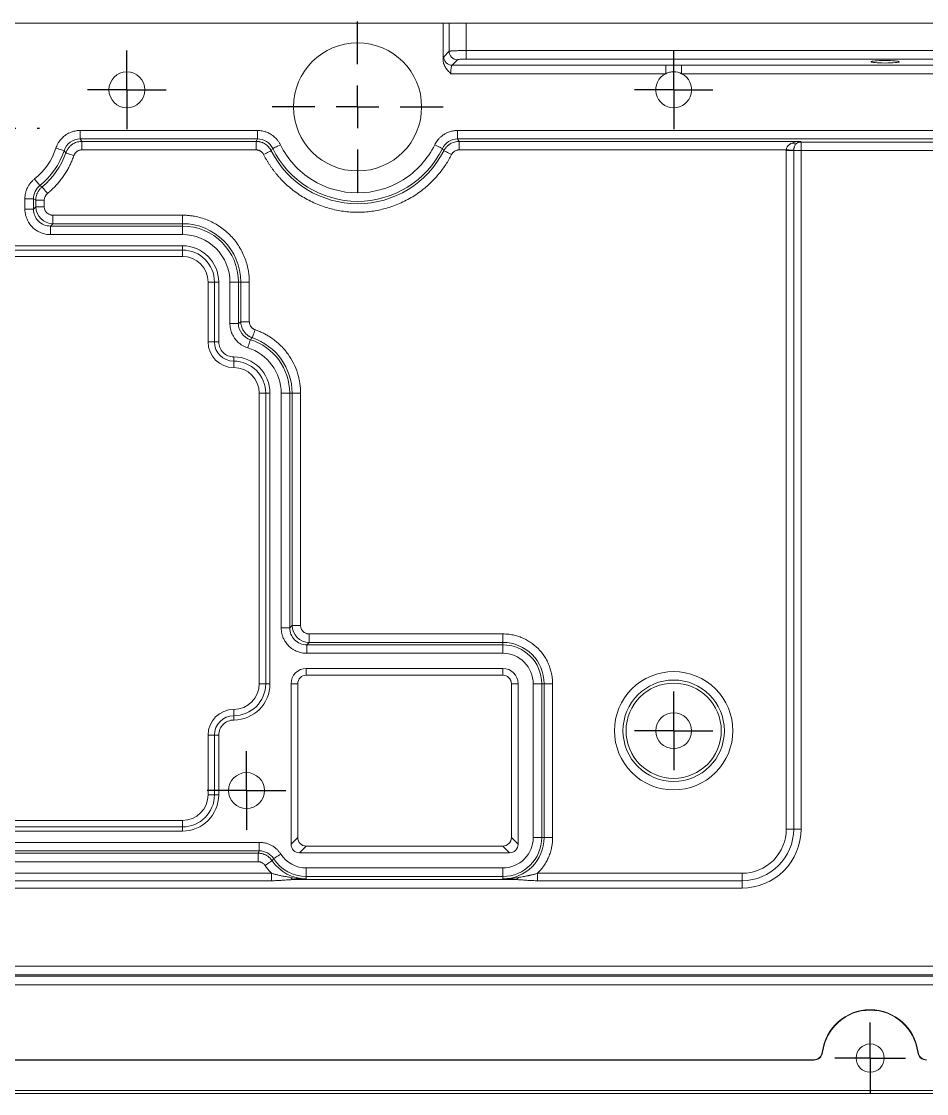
# Model space of a CAD drawing. Header units: millimetres. Extents: x 410 to 793, y 6 to 277.
# Drawn here: x 668 to 683.13, y 153.47 to 171.39 of the extents above; entities that cross this region are included whole.
import ezdxf

# ---------------------------------------------------------------- set-up
doc = ezdxf.new("R2010")
doc.units = ezdxf.units.MM
doc.layers.add('图框', color=7, linetype='Continuous')

# ---------------------------------------------------------------- blocks, each defined once
blk = doc.blocks.new('SW_CENTERMARKSYMBOL_74')
at = {"layer": '图框', "color": 0}
for p, q in [((0, 0.357), (0, 0.593)), ((0, 0), (0, 0.357)), ((-0.357, 0), (-0.593, 0)), ((0, 0), (-0.357, 0)), ((0, 0), (0, -0.357)), ((0, 0), (0.357, 0)), ((0.357, 0), (0.593, 0)), ((0, -0.357), (0, -0.593))]:
    blk.add_line(p, q, dxfattribs=at)
blk = doc.blocks.new('SW_CENTERMARKSYMBOL_76')
at = {"layer": '图框', "color": 0}
for p, q in [((0, 0.357), (0, 0.657)), ((0, 0), (0, 0.357)), ((-0.357, 0), (-0.657, 0)), ((0, 0), (-0.357, 0)), ((0, 0), (0, -0.357)), ((0, 0), (0.357, 0)), ((0.357, 0), (0.657, 0)), ((0, -0.357), (0, -0.657))]:
    blk.add_line(p, q, dxfattribs=at)
blk = doc.blocks.new('SW_CENTERMARKSYMBOL_79')
at = {"layer": '图框', "color": 0}
for p, q in [((0, 0.714), (0, 0.75)), ((0, 0), (0, 0.357)), ((-0.714, 0), (-0.75, 0)), ((0, 0), (-0.357, 0)), ((0, 0), (0, -0.357)), ((0, 0), (0.357, 0)), ((0.714, 0), (0.75, 0)), ((0, -0.714), (0, -0.75))]:
    blk.add_line(p, q, dxfattribs=at)
blk = doc.blocks.new('SW_CENTERMARKSYMBOL_91')
at = {"layer": '图框', "color": 0}
for p, q in [((0, 0.714), (0, 1.429)), ((0, 0), (0, 0.357)), ((-0.714, 0), (-1.429, 0)), ((0, 0), (-0.357, 0)), ((0, 0), (0, -0.357)), ((0, 0), (0.357, 0)), ((0.714, 0), (1.429, 0)), ((0, -0.714), (0, -1.429))]:
    blk.add_line(p, q, dxfattribs=at)
blk = doc.blocks.new('SW_CENTERMARKSYMBOL_98')
at = {"layer": '图框', "color": 0}
for p, q in [((0, 0.357), (0, 0.657)), ((0, 0), (0, 0.357)), ((-0.357, 0), (-0.657, 0)), ((0, 0), (-0.357, 0)), ((0, 0), (0, -0.357)), ((0, 0), (0.357, 0)), ((0.357, 0), (0.657, 0)), ((0, -0.357), (0, -0.657))]:
    blk.add_line(p, q, dxfattribs=at)
blk = doc.blocks.new('SW_CENTERMARKSYMBOL_100')
at = {"layer": '图框', "color": 0}
for p, q in [((0, 0.357), (0, 0.657)), ((0, 0), (0, 0.357)), ((-0.357, 0), (-0.657, 0)), ((0, 0), (-0.357, 0)), ((0, 0), (0, -0.357)), ((0, 0), (0.357, 0)), ((0.357, 0), (0.657, 0)), ((0, -0.357), (0, -0.657))]:
    blk.add_line(p, q, dxfattribs=at)
blk = doc.blocks.new('SW_CENTERMARKSYMBOL_102')
at = {"layer": '图框', "color": 0}
for p, q in [((0, 0.357), (0, 0.657)), ((0, 0), (0, 0.357)), ((-0.357, 0), (-0.657, 0)), ((0, 0), (-0.357, 0)), ((0, 0), (0, -0.357)), ((0, 0), (0.357, 0)), ((0.357, 0), (0.657, 0)), ((0, -0.357), (0, -0.657))]:
    blk.add_line(p, q, dxfattribs=at)

msp = doc.modelspace()

# ---------------------------------------------------------------- linework, layer by layer
at = {"color": 7, "linetype": 'Continuous', "lineweight": 15}
for p, q in [((655.0458, 171.3605), (675.0458, 171.3605)), ((675.0458, 171.3605), (675.0458, 170.7551)), ((675.0458, 171.3605), (675.148, 171.3605)), ((675.148, 171.3605), (675.148, 170.8907)), ((675.148, 171.3605), (675.4326, 171.3605)), ((675.4326, 171.3605), (675.4326, 170.9021)), ((675.4326, 171.3605), (693.077, 171.3605)), ((675.0572, 170.7999), (675.148, 170.8907)), ((675.4326, 170.9021), (693.077, 170.9021)), ((675.4326, 170.9021), (675.4326, 170.7598)), ((675.2903, 170.7484), (675.1995, 170.6576)), ((675.1995, 170.6576), (678.7703, 170.6576)), ((693.077, 170.7598), (675.4326, 170.7598)), ((678.7703, 170.6576), (678.7703, 170.5153)), ((679.0356, 170.6576), (693.2557, 170.6576)), ((679.0356, 170.5153), (679.0356, 170.6576)), ((675.1767, 170.5153), (678.7703, 170.5153)), ((679.0356, 170.5153), (693.2648, 170.5153)), ((671.9439, 169.5664), (668.9794, 169.5664)), ((668.9794, 169.4241), (668.9794, 169.5664)), ((671.9439, 169.4241), (671.9439, 169.5664)), ((684.7507, 169.5664), (675.2906, 169.5664)), ((675.2906, 169.4241), (675.2906, 169.5664)), ((668.9794, 169.4241), (671.9439, 169.4241)), ((669.0079, 169.3844), (668.9794, 169.4241)), ((669.0079, 169.3844), (671.9194, 169.3844)), ((669.0079, 169.2421), (669.0079, 169.3844)), ((671.9194, 169.3844), (671.9439, 169.4241)), ((671.9194, 169.3844), (671.9194, 169.2421)), ((675.2906, 169.4241), (684.7507, 169.4241)), ((675.3151, 169.3844), (675.2906, 169.4241)), ((675.3151, 169.3844), (681.0214, 169.3844)), ((675.3151, 169.2421), (675.3151, 169.3844)), ((681.0214, 169.3844), (681.0339, 169.3719)), ((681.0339, 169.3719), (684.7264, 169.3719)), ((681.0339, 169.2296), (681.0339, 169.3719)), ((668.7388, 169.1925), (668.7086, 169.2271)), ((671.9194, 169.2421), (669.0079, 169.2421)), ((680.7867, 169.2421), (675.3151, 169.2421)), ((680.7867, 169.2421), (680.7864, 169.2296)), ((680.7864, 169.2296), (680.7864, 157.8891)), ((680.9101, 169.2296), (680.7864, 169.2296)), ((680.9101, 157.8891), (680.9101, 169.2296)), ((680.9101, 169.2296), (681.0339, 169.2296)), ((681.0339, 169.2296), (684.7264, 169.2296)), ((681.0339, 157.8891), (681.0339, 169.2296)), ((668.0542, 168.4221), (668.0542, 168.253)), ((668.1965, 168.4221), (668.0542, 168.4221)), ((668.1965, 168.4221), (668.1965, 168.253)), ((668.1965, 168.4221), (668.2362, 168.403)), ((668.1965, 168.253), (668.2362, 168.2927)), ((668.2362, 168.2927), (668.2362, 168.403)), ((668.2362, 168.403), (668.3785, 168.403)), ((668.3785, 168.2927), (668.2362, 168.2927)), ((668.3785, 168.2927), (668.3785, 168.403)), ((668.1965, 168.253), (668.0542, 168.253)), ((668.5208, 168.008), (668.5208, 168.1503)), ((668.5208, 168.1503), (670.6887, 168.1503)), ((670.6887, 168.008), (670.6887, 168.1503)), ((668.5208, 168.008), (668.4811, 167.9684)), ((670.6887, 167.9684), (668.4811, 167.9684)), ((668.4811, 167.9684), (668.4811, 167.826)), ((670.6887, 168.008), (668.5208, 168.008)), ((670.6887, 168.008), (670.6887, 167.9684)), ((670.6887, 167.9684), (670.6887, 167.826)), ((668.4811, 167.826), (670.6887, 167.826)), ((670.6887, 167.6384), (659.4029, 167.6384)), ((670.6887, 167.5673), (670.6887, 167.6384)), ((659.4029, 167.5673), (670.6887, 167.5673)), ((670.6887, 167.4605), (659.4029, 167.4605)), ((670.6887, 167.4605), (670.6887, 167.5673)), ((671.224, 167.0319), (671.1172, 167.0319)), ((671.1172, 166.0319), (671.1172, 167.0319)), ((671.224, 167.0319), (671.224, 166.0319)), ((671.224, 167.0319), (671.2952, 167.0319)), ((671.2952, 166.0319), (671.2952, 167.0319)), ((671.4828, 167.0319), (671.4828, 166.3404)), ((671.6251, 167.0319), (671.4828, 167.0319)), ((671.6251, 166.3404), (671.6251, 167.0319)), ((671.6648, 167.0319), (671.6251, 167.0319)), ((671.6648, 166.3692), (671.6648, 167.0319)), ((671.6648, 167.0319), (671.8071, 167.0319)), ((671.8071, 167.0319), (671.8071, 166.3692)), ((671.6251, 166.3404), (671.4828, 166.3404)), ((671.6648, 166.3692), (671.6251, 166.3404)), ((671.8071, 166.3692), (671.6648, 166.3692)), ((671.1172, 166.0319), (671.224, 166.0319)), ((671.224, 166.0319), (671.2952, 166.0319)), ((671.5458, 165.7101), (671.5458, 165.7813)), ((671.5458, 165.6034), (671.5458, 165.7101)), ((672.0812, 165.1748), (671.9744, 165.1748)), ((671.9744, 160.3176), (671.9744, 165.1748)), ((672.0812, 165.1748), (672.0812, 160.3176)), ((672.0812, 165.1748), (672.1523, 165.1748)), ((672.1523, 160.3176), (672.1523, 165.1748)), ((672.3399, 165.1748), (672.3399, 161.253)), ((672.4822, 165.1748), (672.3399, 165.1748)), ((672.4822, 161.253), (672.4822, 165.1748)), ((672.5219, 165.1748), (672.4822, 165.1748)), ((672.5219, 161.2927), (672.5219, 165.1748)), ((672.5219, 165.1748), (672.6642, 165.1748)), ((672.6642, 165.1748), (672.6642, 161.2927)), ((672.4822, 161.253), (672.3399, 161.253)), ((672.4822, 161.253), (672.5219, 161.2927)), ((672.6642, 161.2927), (672.5219, 161.2927)), ((672.8065, 161.008), (672.8065, 161.1503)), ((672.8065, 161.1503), (676.0458, 161.1503)), ((676.0458, 161.008), (676.0458, 161.1503)), ((672.8065, 161.008), (672.7669, 160.9684)), ((672.7669, 160.9684), (672.7669, 160.826)), ((676.0458, 160.9684), (672.7669, 160.9684)), ((676.0458, 161.008), (672.8065, 161.008)), ((676.0458, 161.008), (676.0458, 160.9684)), ((676.0458, 160.9684), (676.0458, 160.826)), ((672.7669, 160.826), (676.0458, 160.826)), ((676.0458, 160.573), (672.7601, 160.573)), ((672.7601, 160.573), (672.7601, 160.4605)), ((676.0458, 160.4605), (672.7601, 160.4605)), ((676.0458, 160.4605), (676.0458, 160.573)), ((671.9744, 160.3176), (672.0812, 160.3176)), ((672.1523, 160.3176), (672.0812, 160.3176)), ((672.5047, 160.3176), (672.5047, 157.6332)), ((672.6172, 160.3176), (672.5047, 160.3176)), ((672.6172, 160.3176), (672.6172, 157.7457)), ((676.3011, 160.3176), (676.1887, 160.3176)), ((676.1887, 157.7457), (676.1887, 160.3176)), ((676.3011, 157.6332), (676.3011, 160.3176)), ((676.5542, 160.3176), (676.5542, 157.7462)), ((676.6965, 160.3176), (676.5542, 160.3176)), ((676.6965, 157.7462), (676.6965, 160.3176)), ((676.7362, 160.3176), (676.6965, 160.3176)), ((676.7362, 157.7462), (676.7362, 160.3176)), ((676.7362, 160.3176), (676.8785, 160.3176)), ((676.8785, 160.3176), (676.8785, 157.7462)), ((671.5458, 159.7823), (671.5458, 159.8891)), ((671.5458, 159.7823), (671.5458, 159.7111)), ((671.1172, 158.4605), (671.1172, 159.4605)), ((671.1172, 159.4605), (671.224, 159.4605)), ((671.224, 159.4605), (671.224, 158.4605)), ((671.224, 159.4605), (671.2952, 159.4605)), ((671.2952, 158.4605), (671.2952, 159.4605)), ((671.1172, 158.4605), (671.224, 158.4605)), ((671.224, 158.4605), (671.2952, 158.4605)), ((659.4029, 158.0319), (670.6887, 158.0319)), ((670.6887, 157.9252), (659.4029, 157.9252)), ((670.6887, 157.9252), (670.6887, 158.0319)), ((670.6887, 157.9252), (670.6887, 157.854)), ((659.4029, 157.854), (670.6887, 157.854)), ((672.5047, 157.6332), (672.6172, 157.7457)), ((676.1887, 157.7457), (676.3011, 157.6332)), ((676.6965, 157.7462), (676.5542, 157.7462)), ((676.7362, 157.7462), (676.6965, 157.7462)), ((676.7362, 157.7462), (676.8785, 157.7462)), ((680.7864, 157.8891), (680.9101, 157.8891)), ((681.0339, 157.8891), (680.9101, 157.8891)), ((671.9739, 157.6664), (659.4029, 157.6664)), ((671.9739, 157.5241), (671.9739, 157.6664)), ((672.7595, 157.6034), (672.6471, 157.4909)), ((676.0463, 157.6034), (672.7595, 157.6034)), ((676.1588, 157.4909), (676.0463, 157.6034)), ((659.4029, 157.5241), (671.9739, 157.5241)), ((659.4029, 157.4844), (671.9526, 157.4844)), ((671.9526, 157.4844), (671.9739, 157.5241)), ((671.9526, 157.4844), (671.9526, 157.3421)), ((672.6471, 157.4909), (676.1588, 157.4909)), ((671.9526, 157.3421), (659.4029, 157.3421)), ((676.0458, 157.2378), (672.7601, 157.2378)), ((672.7601, 157.0955), (672.7601, 157.2378)), ((676.0458, 157.0955), (676.0458, 157.2378)), ((672.1804, 157.1485), (650.0458, 157.1485)), ((650.0458, 157.0247), (672.1804, 157.0247)), ((672.1804, 157.1485), (672.1804, 157.0247)), ((672.5422, 157.0433), (676.2637, 157.0433)), ((672.7601, 157.0955), (676.0458, 157.0955)), ((672.7601, 157.0558), (672.7601, 157.0955)), ((676.0458, 157.0558), (676.0458, 157.0955)), ((676.6255, 157.1485), (676.6255, 157.0247)), ((680.0458, 157.1485), (676.6255, 157.1485)), ((676.6255, 157.0247), (680.0458, 157.0247)), ((680.0458, 157.1485), (680.0458, 157.0247)), ((680.0458, 156.901), (680.0458, 157.0247)), ((650.0458, 156.901), (680.0458, 156.901)), ((687.5395, 155.5961), (642.5521, 155.5961)), ((687.5395, 155.4534), (642.5521, 155.4534)), ((642.5521, 155.4264), (687.5395, 155.4264)), ((642.5521, 155.2838), (687.5395, 155.2838)), ((681.3874, 154.1576), (681.3936, 154.1569)), ((682.9837, 154.1569), (682.9899, 154.1576)), ((681.2456, 154.0319), (665.9889, 154.0319)), ((665.9889, 154.0257), (681.2456, 154.0257)), ((681.2456, 154.0257), (681.2456, 154.0319)), ((687.1172, 153.5167), (642.9744, 153.5167)), ((642.9744, 153.4667), (687.1172, 153.4667))]:
    msp.add_line(p, q, dxfattribs=at)
at = {"color": 7, "linetype": 'Continuous', "lineweight": 15, "flags": 128}
for points in [[(668.7086, 169.2271), (668.7041, 169.2286), (668.6951, 169.2315), (668.6819, 169.2357), (668.665, 169.2412), (668.6449, 169.2477), (668.6224, 169.255), (668.5982, 169.2628), (668.5732, 169.2709)], [(668.7388, 169.1925), (668.7433, 169.1909), (668.7523, 169.1879), (668.7653, 169.1833), (668.7821, 169.1776), (668.8021, 169.1707), (668.8244, 169.163), (668.8485, 169.1547), (668.8734, 169.1461)], [(672.0463, 169.1641), (672.0698, 169.176), (672.0925, 169.1875), (672.1136, 169.1982), (672.1324, 169.2078), (672.1482, 169.2158), (672.1606, 169.2221), (672.169, 169.2263), (672.1732, 169.2285)], [(672.1994, 169.2648), (672.2037, 169.2669), (672.2122, 169.2711), (672.2246, 169.2772), (672.2406, 169.285), (672.2595, 169.2943), (672.2807, 169.3047), (672.3035, 169.3159), (672.3272, 169.3275)], [(675.035, 169.2648), (675.0308, 169.2669), (675.0223, 169.2711), (675.0099, 169.2772), (674.9939, 169.285), (674.975, 169.2943), (674.9538, 169.3047), (674.9309, 169.3159), (674.9073, 169.3275)], [(675.0612, 169.2285), (675.0655, 169.2263), (675.0739, 169.2221), (675.0862, 169.2158), (675.1021, 169.2078), (675.1209, 169.1982), (675.142, 169.1875), (675.1647, 169.176), (675.1882, 169.1641)], [(680.7867, 169.2421), (680.8054, 169.2412), (680.8237, 169.2402), (680.8413, 169.2393), (680.8581, 169.2385), (680.8736, 169.2377), (680.8876, 169.237), (680.8999, 169.2364), (680.9103, 169.2359)], [(668.3045, 168.6452), (668.3015, 168.6489), (668.2956, 168.6563), (668.287, 168.6672), (668.276, 168.6811), (668.2629, 168.6976), (668.2483, 168.7162), (668.2325, 168.7361), (668.2161, 168.7568)], [(668.4311, 168.5135), (668.4145, 168.5339), (668.3984, 168.5537), (668.3835, 168.572), (668.3702, 168.5884), (668.359, 168.6022), (668.3503, 168.6129), (668.3443, 168.6203), (668.3414, 168.6239)], [(671.8583, 166.0995), (671.8598, 166.104), (671.8628, 166.113), (671.8672, 166.1261), (671.8729, 166.1429), (671.8797, 166.1629), (671.8872, 166.1853), (671.8954, 166.2094), (671.9038, 166.2343)], [(671.8249, 166.0687), (671.8235, 166.0641), (671.8207, 166.0551), (671.8165, 166.0419), (671.8112, 166.0249), (671.805, 166.0048), (671.7979, 165.9822), (671.7903, 165.958), (671.7825, 165.9328)], [(672.0705, 157.2795), (672.0923, 157.2943), (672.1133, 157.3086), (672.1329, 157.3218), (672.1504, 157.3336), (672.1651, 157.3436), (672.1766, 157.3514), (672.1844, 157.3566), (672.1883, 157.3593)], [(672.2132, 157.3937), (672.2171, 157.3962), (672.2251, 157.4014), (672.2367, 157.4089), (672.2517, 157.4185), (672.2694, 157.4299), (672.2893, 157.4427), (672.3106, 157.4565), (672.3328, 157.4708)]]:
    msp.add_lwpolyline(points, dxfattribs=at)
at = {"color": 7, "linetype": 'Continuous', "lineweight": 15}
for centre, radius in [((673.6172, 169.9605), 1.0714), ((669.7601, 170.2462), 0.3), ((678.9029, 159.5319), 0.8475), ((678.9029, 159.5319), 0.7964), ((678.9029, 159.5319), 0.3), ((671.7601, 158.5319), 0.3), ((682.1887, 154.0605), 0.2357)]:
    msp.add_circle(centre, radius, dxfattribs=at)
for centre, radius, start, end in [((675.2916, 170.892), 0.1436, 180.50842, 269.49115), ((675.2008, 170.8012), 0.1436, 180.50842, 269.49115), ((678.9029, 170.2462), 0.3, 116.23543, 63.76457), ((681.035, 169.2287), 0.1432, 90.46931, 123.6693), ((667.5458, 169.6034), 1.2221, 308.37142, 342.06842), ((667.5458, 169.6034), 1.2618, 309.08601, 340.9958), ((673.6172, 169.9605), 1.6189, 206.8823, 333.1177), ((673.6172, 169.9605), 1.5793, 206.13567, 333.86433), ((680.9233, 169.4354), 0.0933, 240.57016, 290.2965), ((681.0339, 169.2296), 0.1237, 177.10467, 180), ((670.6887, 167.0319), 0.9761, 0, 90), ((670.6887, 167.0319), 0.9364, 0, 90), ((670.6887, 167.0319), 0.5354, 0, 90), ((670.6887, 167.0319), 0.4286, 0, 90), ((671.5458, 166.0319), 0.4286, 180, 270), ((671.5458, 166.0319), 0.3218, 180, 270), ((671.5458, 165.1748), 0.9364, 0, 72.66094), ((671.5458, 165.1748), 0.9761, 360, 71.33005), ((671.5458, 165.1748), 0.5354, 0, 90), ((671.5458, 165.1748), 0.4286, 0, 90), ((676.0458, 160.3176), 0.6904, 0, 90), ((676.0458, 160.3176), 0.6507, 0, 90), ((672.7601, 160.3176), 0.2553, 90, 180), ((672.7601, 160.3176), 0.1429, 90, 180), ((676.0458, 160.3176), 0.2553, 0, 90), ((676.0458, 160.3176), 0.1429, 0, 90), ((671.5458, 160.3176), 0.5354, 270, 0), ((671.5458, 160.3176), 0.4286, 270, 0), ((671.5458, 159.4605), 0.4286, 90, 180), ((671.5458, 159.4605), 0.3218, 90, 180), ((670.6887, 158.4605), 0.5354, 270, 0), ((670.6887, 158.4605), 0.4286, 270, 0), ((676.0458, 157.7462), 0.6507, 270, 0), ((676.0458, 157.7462), 0.6904, 270, 0), ((680.0458, 157.8891), 0.8643, 270, 0), ((672.7601, 157.7462), 0.6904, 214.08637, 270), ((672.7601, 157.7462), 0.6507, 212.80607, 270), ((672.5591, 157.1065), 0.0654, 205.96161, 255.04471), ((676.2468, 157.1065), 0.0654, 284.95541, 334.03899), ((682.1887, 154.0605), 0.8071, 6.90946, 173.09054), ((682.1887, 154.0605), 0.8009, 6.90946, 173.09054), ((681.2456, 154.1748), 0.1429, 270, 353.09054), ((681.2456, 154.1748), 0.1491, 270, 353.09054), ((683.1318, 154.1748), 0.1491, 186.90946, 270), ((683.1318, 154.1748), 0.1429, 186.90946, 270)]:
    msp.add_arc(centre, radius, start, end, dxfattribs=at)
msp.add_ellipse((682.4384, 170.7149), major_axis=(0.2357, 0), ratio=0.0874887, dxfattribs=at)
for centre, major_axis in [((672.7606, 157.7468), (0.1018, 0.1018)), ((676.0453, 157.7468), (-0.1018, 0.1018)), ((672.6482, 157.6343), (0.1018, 0.1018)), ((676.1577, 157.6343), (-0.1018, 0.1018))]:
    msp.add_ellipse(centre, major_axis=major_axis, ratio=0.9924325, start_param=2.3599926, end_param=3.9231927, dxfattribs=at)
for points, knots in [([(675.148, 170.8907), (675.1487, 170.891), (675.1501, 170.8916), (675.1539, 170.8924), (675.1587, 170.8932), (675.1645, 170.8939), (675.1711, 170.8946), (675.1784, 170.8953), (675.1863, 170.8959), (675.1947, 170.8965), (675.2033, 170.8971), (675.2122, 170.8976), (675.2213, 170.898), (675.2303, 170.8984), (675.2453, 170.8991), (675.2676, 170.8999), (675.2985, 170.9007), (675.331, 170.9013), (675.3645, 170.9018), (675.3985, 170.9021), (675.4213, 170.9021), (675.4326, 170.9021)], [0, 0, 0, 0, 0.0474751, 0.0934515, 0.1379291, 0.1809079, 0.2223879, 0.2623691, 0.3008515, 0.337835, 0.3733197, 0.4073055, 0.4397925, 0.4707807, 0.5002702, 0.586939, 0.6722532, 0.7562145, 0.8388247, 0.9200858, 1, 1, 1, 1]), ([(675.0458, 170.7551), (675.0462, 170.7582), (675.0471, 170.7643), (675.0484, 170.7723), (675.0498, 170.7795), (675.0517, 170.7877), (675.0542, 170.7957), (675.0562, 170.7985), (675.0572, 170.7999)], [0, 0, 0, 0, 0.1246445, 0.2492133, 0.3741675, 0.4999637, 0.7492417, 1, 1, 1, 1]), ([(675.0458, 170.7551), (675.0459, 170.7494), (675.0462, 170.7377), (675.0483, 170.7203), (675.0518, 170.703), (675.0581, 170.6805), (675.069, 170.6532), (675.0856, 170.6229), (675.1055, 170.5939), (675.1278, 170.5667), (675.152, 170.5403), (675.1685, 170.5236), (675.1767, 170.5153)], [0, 0, 0, 0, 0.0616173, 0.1241894, 0.1872303, 0.2502853, 0.3738013, 0.4998937, 0.6179462, 0.7497193, 0.8748803, 1, 1, 1, 1]), ([(675.4326, 170.7598), (675.4283, 170.7598), (675.4198, 170.7598), (675.4072, 170.7596), (675.3947, 170.7594), (675.3779, 170.7589), (675.3575, 170.758), (675.3355, 170.7566), (675.317, 170.7548), (675.3033, 170.7528), (675.2938, 170.7506), (675.2915, 170.7491), (675.2903, 170.7484)], [0, 0, 0, 0, 0.0603931, 0.120349, 0.1803576, 0.2409071, 0.3699995, 0.4995312, 0.6288009, 0.7585165, 0.8791469, 1, 1, 1, 1]), ([(678.7703, 170.6576), (678.7795, 170.6576), (678.8017, 170.6576), (678.8458, 170.6574), (678.9029, 170.6573), (678.9601, 170.6574), (679.0042, 170.6576), (679.0264, 170.6576), (679.0356, 170.6576)], [0, 0, 0, 0, 0.104156, 0.2500049, 0.5, 0.7499951, 0.895844, 1, 1, 1, 1]), ([(678.7703, 170.5153), (678.791, 170.5255), (678.8125, 170.5332), (678.8569, 170.5435), (678.8801, 170.5462), (678.9484, 170.5462), (678.9942, 170.5357), (679.0356, 170.5153)], [0, 0, 0, 0, 0.25, 0.25, 0.5, 0.5, 1, 1, 1, 1]), ([(668.9794, 169.5664), (668.9727, 169.5663), (668.9562, 169.5661), (668.9272, 169.5637), (668.8894, 169.5576), (668.8334, 169.5427), (668.7779, 169.5179), (668.721, 169.4811), (668.6754, 169.4418), (668.6353, 169.3946), (668.6066, 169.3493), (668.5867, 169.3091), (668.5774, 169.283), (668.5732, 169.2709)], [0, 0, 0, 0, 0.0374208, 0.0918616, 0.1630166, 0.2506668, 0.4153684, 0.5003104, 0.6288498, 0.7500635, 0.8451246, 0.9284447, 1, 1, 1, 1]), ([(672.3272, 169.3275), (672.324, 169.3339), (672.3173, 169.3469), (672.3058, 169.3663), (672.2926, 169.3862), (672.2775, 169.4063), (672.2514, 169.437), (672.216, 169.4703), (672.1653, 169.5061), (672.1153, 169.532), (672.0648, 169.5499), (672.0216, 169.5599), (671.9822, 169.5654), (671.9565, 169.5661), (671.9439, 169.5664)], [0, 0, 0, 0, 0.0447517, 0.0921938, 0.1423288, 0.195167, 0.250726, 0.3964344, 0.5003201, 0.6414506, 0.7500069, 0.8375155, 0.9208051, 1, 1, 1, 1]), ([(675.2906, 169.5664), (675.2835, 169.5663), (675.2688, 169.5661), (675.2463, 169.5643), (675.2227, 169.5612), (675.198, 169.5565), (675.1589, 169.5466), (675.1134, 169.5294), (675.0589, 169.4997), (675.0136, 169.4662), (674.9754, 169.4287), (674.9473, 169.3944), (674.925, 169.3615), (674.9131, 169.3387), (674.9073, 169.3275)], [0, 0, 0, 0, 0.0447528, 0.0921955, 0.1423305, 0.1951681, 0.250726, 0.3964361, 0.5003201, 0.6414508, 0.7500069, 0.8375168, 0.9208064, 1, 1, 1, 1]), ([(668.7388, 169.1925), (668.7412, 169.1988), (668.7459, 169.2114), (668.7545, 169.2296), (668.7643, 169.2472), (668.7753, 169.2638), (668.7872, 169.2796), (668.8001, 169.2942), (668.8137, 169.3078), (668.8279, 169.3201), (668.8466, 169.3344), (668.871, 169.3498), (668.9023, 169.3646), (668.9361, 169.3757), (668.9716, 169.383), (668.9958, 169.3839), (669.0079, 169.3844)], [0, 0, 0, 0, 0.0573197, 0.11459117, 0.17163554, 0.2282762, 0.28434177, 0.33966879, 0.39410414, 0.44750704, 0.49975056, 0.59445943, 0.69273183, 0.79373116, 0.89649903, 1, 1, 1, 1]), ([(671.9194, 169.3844), (671.926, 169.3843), (671.9394, 169.384), (671.9593, 169.3817), (671.979, 169.3782), (671.9982, 169.3734), (672.0168, 169.3673), (672.0347, 169.36), (672.0519, 169.3517), (672.0738, 169.3392), (672.0998, 169.3208), (672.1282, 169.2942), (672.1536, 169.2634), (672.1667, 169.2402), (672.1732, 169.2285)], [0, 0, 0, 0, 0.0640362, 0.1279924, 0.1916802, 0.2549144, 0.3175158, 0.3793139, 0.4401495, 0.4998765, 0.6202919, 0.7446889, 0.8717472, 1, 1, 1, 1]), ([(675.0612, 169.2285), (675.0644, 169.2344), (675.0707, 169.2462), (675.0817, 169.2629), (675.0937, 169.2788), (675.1067, 169.2938), (675.1206, 169.3076), (675.1352, 169.3204), (675.1503, 169.3319), (675.1713, 169.3458), (675.1996, 169.3607), (675.2361, 169.374), (675.275, 169.3827), (675.3017, 169.3838), (675.3151, 169.3844)], [0, 0, 0, 0, 0.0640302, 0.1279823, 0.1916678, 0.2549013, 0.3175036, 0.3793043, 0.440144, 0.4998765, 0.6202822, 0.7446757, 0.8717371, 1, 1, 1, 1]), ([(668.8734, 169.1461), (668.8749, 169.1501), (668.8779, 169.1581), (668.8837, 169.1694), (668.8903, 169.1801), (668.8979, 169.1901), (668.9062, 169.1995), (668.9153, 169.208), (668.9252, 169.2158), (668.941, 169.2261), (668.963, 169.2359), (668.9878, 169.2414), (669.0025, 169.2419), (669.0079, 169.2421)], [0, 0, 0, 0, 0.0725777, 0.1445038, 0.2159685, 0.2871231, 0.3580876, 0.4289581, 0.4998152, 0.572056, 0.7494387, 0.9068948, 1, 1, 1, 1]), ([(671.9194, 169.2421), (671.9238, 169.242), (671.9325, 169.2417), (671.9455, 169.2398), (671.9583, 169.2368), (671.9706, 169.2327), (671.9825, 169.2275), (671.9941, 169.2212), (672.0084, 169.2114), (672.0232, 169.1979), (672.0369, 169.181), (672.0433, 169.1696), (672.0463, 169.1641)], [0, 0, 0, 0, 0.0842812, 0.1679417, 0.2511828, 0.3341622, 0.4170043, 0.4998119, 0.5859904, 0.7494305, 0.8808102, 1, 1, 1, 1]), ([(674.9073, 169.3275), (674.7889, 169.0863), (674.6053, 168.8831), (674.1492, 168.5989), (673.8859, 168.5235), (673.3486, 168.5235), (673.0852, 168.5989), (672.6292, 168.8831), (672.4455, 169.0863), (672.3272, 169.3275)], [0, 0, 0, 0, 0.25, 0.25, 0.5, 0.5, 0.75, 0.75, 1, 1, 1, 1]), ([(675.1882, 169.1641), (675.1903, 169.168), (675.1944, 169.1757), (675.202, 169.1865), (675.2105, 169.1964), (675.2197, 169.2056), (675.2298, 169.2139), (675.2406, 169.2213), (675.2558, 169.2297), (675.2745, 169.2368), (675.2958, 169.2414), (675.3089, 169.2419), (675.3151, 169.2421)], [0, 0, 0, 0, 0.0842812, 0.1679417, 0.2511828, 0.3341622, 0.4170043, 0.4998118, 0.5859899, 0.7494305, 0.8808097, 1, 1, 1, 1]), ([(680.8774, 169.3541), (680.8725, 169.352), (680.8629, 169.3479), (680.8497, 169.3403), (680.8377, 169.332), (680.827, 169.3229), (680.818, 169.3134), (680.8073, 169.3001), (680.7964, 169.2815), (680.7891, 169.2599), (680.7873, 169.2465), (680.7867, 169.2421)], [0, 0, 0, 0, 0.1091993, 0.2134907, 0.313151, 0.4084707, 0.4997704, 0.5789915, 0.7492397, 0.9188015, 1, 1, 1, 1]), ([(680.9103, 169.2359), (680.9105, 169.2392), (680.9109, 169.2463), (680.9123, 169.2577), (680.9146, 169.2717), (680.9183, 169.2865), (680.924, 169.3032), (680.9317, 169.3197), (680.9423, 169.3356), (680.9512, 169.3438), (680.9556, 169.3479)], [0, 0, 0, 0, 0.0718216, 0.1552993, 0.2504316, 0.3833903, 0.5002079, 0.6658366, 0.8322934, 1, 1, 1, 1]), ([(668.4311, 168.5135), (668.4423, 168.5228), (668.4647, 168.5413), (668.4971, 168.5703), (668.5286, 168.6001), (668.5591, 168.6309), (668.5886, 168.6627), (668.6171, 168.6953), (668.6447, 168.7289), (668.6712, 168.7633), (668.7035, 168.8081), (668.7403, 168.8638), (668.7796, 168.9314), (668.815, 169.001), (668.8467, 169.0725), (668.8645, 169.1215), (668.8734, 169.1461)], [0, 0, 0, 0, 0.0557976, 0.1114109, 0.1668928, 0.2222967, 0.2776762, 0.333085, 0.3885767, 0.4442046, 0.5000217, 0.6003138, 0.7001455, 0.7998287, 0.8996763, 1, 1, 1, 1]), ([(672.0463, 169.1641), (672.0536, 169.15), (672.0682, 169.1217), (672.0915, 169.0802), (672.1158, 169.0393), (672.1411, 168.9992), (672.1676, 168.9597), (672.1951, 168.9211), (672.2236, 168.8831), (672.2532, 168.8459), (672.2839, 168.8094), (672.3596, 168.7241), (672.4907, 168.5988), (672.6924, 168.4549), (672.9121, 168.3401), (673.1428, 168.2586), (673.3794, 168.2098), (673.6172, 168.194), (673.8551, 168.2098), (674.0916, 168.2586), (674.3224, 168.3401), (674.542, 168.4549), (674.7437, 168.5988), (674.8863, 168.735), (674.9817, 168.8454), (675.0399, 168.9206), (675.0938, 168.9988), (675.1438, 169.0798), (675.1734, 169.136), (675.1882, 169.1641)], [0, 0, 0, 0, 0.0123178, 0.0246001, 0.0368558, 0.0490939, 0.0613233, 0.0735532, 0.0857925, 0.0980502, 0.1103353, 0.1226567, 0.1863424, 0.2500475, 0.3137332, 0.3774383, 0.4387121, 0.5000055, 0.5612793, 0.6225727, 0.6862584, 0.7499635, 0.8136491, 0.8773542, 0.9019522, 0.9264438, 0.9509008, 0.9753956, 1, 1, 1, 1]), ([(668.2161, 168.7568), (668.2098, 168.7516), (668.1973, 168.7414), (668.1797, 168.7247), (668.1631, 168.7072), (668.1476, 168.6888), (668.1331, 168.6696), (668.1198, 168.6497), (668.1075, 168.629), (668.0943, 168.6036), (668.0785, 168.5668), (668.0651, 168.5218), (668.0559, 168.4712), (668.0548, 168.4392), (668.0542, 168.4221)], [0, 0, 0, 0, 0.0632502, 0.1262236, 0.1889756, 0.2515541, 0.3139999, 0.3763487, 0.4386315, 0.5008765, 0.600055, 0.7502283, 0.8666822, 1, 1, 1, 1]), ([(668.2362, 168.403), (668.2363, 168.4099), (668.2366, 168.4237), (668.239, 168.4444), (668.2428, 168.4651), (668.2483, 168.4856), (668.2552, 168.5058), (668.2637, 168.5254), (668.2736, 168.5444), (668.2849, 168.5625), (668.2974, 168.5797), (668.3111, 168.5957), (668.3256, 168.6106), (668.3361, 168.6195), (668.3414, 168.6239)], [0, 0, 0, 0, 0.0812686, 0.163643, 0.2469241, 0.3308984, 0.415341, 0.5000191, 0.5846962, 0.6691356, 0.7531045, 0.8363782, 0.9187431, 1, 1, 1, 1]), ([(668.5208, 168.1503), (668.5168, 168.1504), (668.5086, 168.1506), (668.4957, 168.1523), (668.4821, 168.1554), (668.4623, 168.1621), (668.4406, 168.1738), (668.4196, 168.1915), (668.4019, 168.2125), (668.3881, 168.2382), (668.3798, 168.2665), (668.3789, 168.2844), (668.3785, 168.2927)], [0, 0, 0, 0, 0.0532736, 0.1111126, 0.1735296, 0.2405945, 0.3922485, 0.5001355, 0.6080111, 0.7596764, 0.8889888, 1, 1, 1, 1]), ([(668.0542, 168.253), (668.0543, 168.2453), (668.0546, 168.2299), (668.0565, 168.2069), (668.0596, 168.1841), (668.064, 168.1615), (668.0695, 168.1391), (668.0762, 168.1171), (668.0847, 168.0932), (668.0993, 168.0598), (668.1279, 168.0091), (668.1769, 167.9487), (668.2347, 167.9018), (668.2851, 167.8727), (668.3235, 167.8554), (668.3616, 167.8423), (668.4008, 167.833), (668.4408, 167.827), (668.4677, 167.8264), (668.4811, 167.826)], [0, 0, 0, 0, 0.0344446, 0.0688384, 0.1031962, 0.137529, 0.1718443, 0.206147, 0.2404402, 0.2854905, 0.3689853, 0.499994, 0.6310028, 0.6999376, 0.7595591, 0.8195784, 0.8796424, 0.939768, 1, 1, 1, 1]), ([(668.4811, 167.9684), (668.4059, 167.9681), (668.3319, 167.9985), (668.2267, 168.1038), (668.1962, 168.1778), (668.1965, 168.253)], [0, 0, 0, 0, 0.5, 0.5, 1, 1, 1, 1]), ([(671.8071, 167.0319), (671.8069, 167.0456), (671.8066, 167.0729), (671.8043, 167.1137), (671.8006, 167.1545), (671.7954, 167.1951), (671.785, 167.2577), (671.7652, 167.3415), (671.7297, 167.4457), (671.6834, 167.5473), (671.6066, 167.6788), (671.4852, 167.8284), (671.3355, 167.9499), (671.204, 168.0267), (671.1024, 168.0729), (670.9982, 168.1085), (670.9056, 168.1303), (670.8249, 168.1427), (670.7569, 168.1491), (670.7114, 168.1499), (670.6887, 168.1503)], [0, 0, 0, 0, 0.0233374, 0.0466313, 0.069913, 0.0932138, 0.1165649, 0.1783072, 0.2400921, 0.3044085, 0.3687678, 0.5000057, 0.6312436, 0.69556, 0.7599193, 0.8216615, 0.8834464, 0.9223122, 0.961115, 1, 1, 1, 1]), ([(670.6887, 167.826), (670.8993, 167.826), (671.1013, 167.7424), (671.3991, 167.4445), (671.4828, 167.2425), (671.4828, 167.0319)], [0, 0, 0, 0, 0.5, 0.5, 1, 1, 1, 1]), ([(671.4828, 166.3404), (671.4829, 166.3336), (671.4831, 166.317), (671.4855, 166.2876), (671.4917, 166.2497), (671.5068, 166.1935), (671.5319, 166.1375), (671.5691, 166.0806), (671.609, 166.0347), (671.6569, 165.9945), (671.7033, 165.9656), (671.744, 165.9459), (671.7703, 165.9369), (671.7825, 165.9328)], [0, 0, 0, 0, 0.037524, 0.0919937, 0.1631009, 0.2506271, 0.4140448, 0.5002917, 0.6269335, 0.7500565, 0.8456855, 0.9290133, 1, 1, 1, 1]), ([(671.8583, 166.0995), (671.8519, 166.1018), (671.8392, 166.1065), (671.8208, 166.1151), (671.8032, 166.1249), (671.7864, 166.1358), (671.7705, 166.1477), (671.7557, 166.1606), (671.7421, 166.1742), (671.7296, 166.1884), (671.7152, 166.2071), (671.6997, 166.2316), (671.6847, 166.263), (671.6735, 166.2969), (671.6662, 166.3326), (671.6652, 166.3569), (671.6648, 166.3692)], [0, 0, 0, 0, 0.0573416, 0.114635, 0.1716988, 0.2283541, 0.2844274, 0.339753, 0.3941762, 0.4475544, 0.4997597, 0.5944082, 0.6926598, 0.7936687, 0.8964649, 1, 1, 1, 1]), ([(671.9038, 166.2343), (671.8998, 166.2358), (671.8918, 166.2388), (671.8804, 166.2445), (671.8696, 166.2512), (671.8595, 166.2587), (671.8501, 166.2671), (671.8415, 166.2762), (671.8336, 166.2861), (671.8233, 166.302), (671.8134, 166.3241), (671.8077, 166.3489), (671.8073, 166.3637), (671.8071, 166.3692)], [0, 0, 0, 0, 0.0725941, 0.1445279, 0.2159944, 0.287147, 0.3581074, 0.4289728, 0.4998244, 0.5721148, 0.749457, 0.907305, 1, 1, 1, 1]), ([(672.6642, 165.1748), (672.6641, 165.1874), (672.6638, 165.2127), (672.6619, 165.2504), (672.6587, 165.2879), (672.6543, 165.3253), (672.6486, 165.3624), (672.6417, 165.3994), (672.6335, 165.4362), (672.624, 165.4728), (672.6001, 165.5539), (672.5509, 165.6765), (672.4582, 165.8296), (672.3429, 165.9664), (672.2348, 166.0588), (672.1484, 166.1179), (672.0901, 166.1527), (672.0299, 166.1838), (671.9679, 166.2115), (671.9252, 166.2267), (671.9038, 166.2343)], [0, 0, 0, 0, 0.0272425, 0.054378, 0.0814371, 0.108451, 0.1354506, 0.1624671, 0.1895316, 0.2166751, 0.2439283, 0.3719429, 0.5000125, 0.6280271, 0.7560968, 0.80505, 0.8537358, 0.902335, 0.9510295, 1, 1, 1, 1]), ([(671.5458, 165.7813), (671.4793, 165.7813), (671.4156, 165.8077), (671.3216, 165.9017), (671.2952, 165.9655), (671.2952, 166.0319)], [0, 0, 0, 0, 0.5, 0.5, 1, 1, 1, 1]), ([(671.8583, 166.0995), (671.8526, 166.0944), (671.8415, 166.0842), (671.8304, 166.0738), (671.8249, 166.0687)], [0, 0, 0, 0, 0.5039821, 1, 1, 1, 1]), ([(671.7825, 165.9328), (671.944, 165.8824), (672.0853, 165.7816), (672.2858, 165.5089), (672.3399, 165.3441), (672.3399, 165.1748)], [0, 0, 0, 0, 0.5, 0.5, 1, 1, 1, 1]), ([(672.3399, 161.253), (672.34, 161.2453), (672.3403, 161.2299), (672.3422, 161.2069), (672.3453, 161.1841), (672.3497, 161.1615), (672.3552, 161.1391), (672.3619, 161.1171), (672.3705, 161.0932), (672.385, 161.0598), (672.4136, 161.0091), (672.4626, 160.9487), (672.5205, 160.9018), (672.5708, 160.8727), (672.6092, 160.8554), (672.6473, 160.8423), (672.6865, 160.833), (672.7265, 160.827), (672.7534, 160.8264), (672.7669, 160.826)], [0, 0, 0, 0, 0.03444461, 0.06883838, 0.10319625, 0.13752905, 0.17184431, 0.20614697, 0.24044019, 0.28549053, 0.36898529, 0.49999403, 0.63100277, 0.69993759, 0.75955907, 0.81957838, 0.87964243, 0.93976798, 1, 1, 1, 1]), ([(672.7669, 160.9684), (672.6916, 160.9681), (672.6176, 160.9985), (672.5124, 161.1038), (672.4819, 161.1778), (672.4822, 161.253)], [0, 0, 0, 0, 0.5, 0.5, 1, 1, 1, 1]), ([(672.8065, 161.1503), (672.8026, 161.1504), (672.7943, 161.1506), (672.7815, 161.1523), (672.7678, 161.1554), (672.748, 161.1621), (672.7264, 161.1738), (672.7053, 161.1915), (672.6876, 161.2125), (672.6738, 161.2382), (672.6655, 161.2665), (672.6646, 161.2844), (672.6642, 161.2927)], [0, 0, 0, 0, 0.0532736, 0.1111126, 0.1735296, 0.2405945, 0.3922485, 0.5001355, 0.6080111, 0.7596764, 0.8889888, 1, 1, 1, 1]), ([(676.8785, 160.3176), (676.8784, 160.3278), (676.8782, 160.3481), (676.8764, 160.3786), (676.8737, 160.4089), (676.8698, 160.4391), (676.862, 160.4857), (676.8473, 160.5481), (676.8209, 160.6257), (676.7864, 160.7013), (676.7292, 160.7993), (676.6388, 160.9107), (676.5274, 161.0011), (676.4295, 161.0583), (676.3539, 161.0927), (676.2763, 161.1192), (676.2073, 161.1354), (676.1472, 161.1446), (676.0966, 161.1495), (676.0628, 161.15), (676.0458, 161.1503)], [0, 0, 0, 0, 0.023335, 0.0466277, 0.0699094, 0.0932114, 0.1165649, 0.1782998, 0.2400921, 0.3044011, 0.3687677, 0.5000056, 0.6312435, 0.6955526, 0.7599192, 0.8216541, 0.8834464, 0.9223089, 0.9611117, 1, 1, 1, 1]), ([(676.0458, 160.826), (676.1806, 160.826), (676.31, 160.7725), (676.5006, 160.5818), (676.5542, 160.4525), (676.5542, 160.3176)], [0, 0, 0, 0, 0.5, 0.5, 1, 1, 1, 1]), ([(678.9029, 158.5421), (679.1655, 158.5421), (679.4172, 158.6464), (679.7885, 159.0176), (679.8928, 159.2694), (679.8928, 159.7944), (679.7885, 160.0462), (679.4172, 160.4175), (679.1655, 160.5218), (678.6404, 160.5218), (678.3887, 160.4175), (678.0174, 160.0462), (677.9131, 159.7944), (677.9131, 159.2694), (678.0174, 159.0176), (678.3887, 158.6464), (678.6404, 158.5421), (678.9029, 158.5421)], [0, 0, 0, 0, 0.125, 0.125, 0.25, 0.25, 0.375, 0.375, 0.5, 0.5, 0.625, 0.625, 0.75, 0.75, 0.875, 0.875, 1, 1, 1, 1]), ([(671.2952, 159.4605), (671.2952, 159.527), (671.3216, 159.5907), (671.4156, 159.6847), (671.4793, 159.7111), (671.5458, 159.7111)], [0, 0, 0, 0, 0.5, 0.5, 1, 1, 1, 1]), ([(676.6255, 157.1485), (676.6333, 157.1562), (676.649, 157.1717), (676.6712, 157.1961), (676.6925, 157.2213), (676.7128, 157.2473), (676.7419, 157.288), (676.7772, 157.3452), (676.8139, 157.4211), (676.8429, 157.5003), (676.8612, 157.5726), (676.8718, 157.6364), (676.8775, 157.6912), (676.8781, 157.7279), (676.8785, 157.7462)], [0, 0, 0, 0, 0.0495644, 0.0990209, 0.1484473, 0.1979218, 0.247522, 0.3737116, 0.5000141, 0.6262036, 0.7525061, 0.8350394, 0.9174168, 1, 1, 1, 1]), ([(680.7864, 157.8891), (680.7864, 157.6927), (680.7084, 157.5043), (680.4306, 157.2265), (680.2422, 157.1485), (680.0458, 157.1485)], [0, 0, 0, 0, 0.5, 0.5, 1, 1, 1, 1]), ([(680.0458, 156.901), (680.3078, 156.901), (680.5592, 157.0051), (680.9297, 157.3757), (681.0339, 157.627), (681.0339, 157.8891)], [0, 0, 0, 0, 0.5, 0.5, 1, 1, 1, 1]), ([(672.3328, 157.4708), (672.329, 157.4765), (672.3214, 157.4879), (672.3088, 157.5046), (672.2951, 157.521), (672.2804, 157.537), (672.2583, 157.5586), (672.2252, 157.586), (672.1794, 157.6151), (672.1296, 157.6382), (672.0844, 157.6526), (672.0447, 157.6609), (672.0094, 157.6655), (671.9857, 157.6661), (671.9739, 157.6664)], [0, 0, 0, 0, 0.0480097, 0.0970268, 0.1470745, 0.1981764, 0.2503554, 0.3646376, 0.5001664, 0.6312001, 0.7498739, 0.8335916, 0.9169192, 1, 1, 1, 1]), ([(671.9526, 157.4844), (671.9595, 157.4843), (671.9734, 157.4839), (671.9943, 157.4815), (672.0152, 157.4776), (672.036, 157.4721), (672.0564, 157.4649), (672.0764, 157.4562), (672.0956, 157.446), (672.114, 157.4344), (672.1314, 157.4214), (672.1476, 157.4073), (672.1626, 157.3922), (672.1763, 157.3763), (672.1843, 157.3649), (672.1883, 157.3593)], [0, 0, 0, 0, 0.0745761, 0.150299, 0.226987, 0.3044425, 0.3824554, 0.4608059, 0.5392685, 0.6176155, 0.6956213, 0.7730662, 0.84974, 0.9254452, 1, 1, 1, 1]), ([(671.9526, 157.3421), (671.9573, 157.342), (671.9666, 157.3417), (671.9803, 157.3396), (671.9938, 157.3362), (672.0068, 157.3316), (672.0222, 157.3244), (672.0391, 157.3136), (672.0566, 157.2983), (672.0658, 157.2858), (672.0705, 157.2795)], [0, 0, 0, 0, 0.1007105, 0.2008369, 0.3006023, 0.4001763, 0.4996926, 0.6656195, 0.8321539, 1, 1, 1, 1]), ([(672.0705, 157.2795), (672.077, 157.2701), (672.09, 157.2514), (672.111, 157.2243), (672.133, 157.198), (672.156, 157.1726), (672.1723, 157.1565), (672.1804, 157.1485)], [0, 0, 0, 0, 0.20034, 0.4001701, 0.5998299, 0.79966, 1, 1, 1, 1]), ([(672.5003, 157.0779), (672.4867, 157.0804), (672.4602, 157.0854), (672.4222, 157.0924), (672.3828, 157.0997), (672.3365, 157.1086), (672.2837, 157.1197), (672.2298, 157.133), (672.1962, 157.1435), (672.1804, 157.1485)], [0, 0, 0, 0, 0.1282475, 0.2499864, 0.3592507, 0.4999989, 0.6845235, 0.8508957, 1, 1, 1, 1]), ([(672.1804, 157.0247), (672.1907, 157.0248), (672.2113, 157.0249), (672.2421, 157.0257), (672.2727, 157.0268), (672.3133, 157.0289), (672.3739, 157.0332), (672.4455, 157.0389), (672.5047, 157.0423), (672.5343, 157.0431), (672.5422, 157.0433)], [0, 0, 0, 0, 0.08416, 0.1678605, 0.2508838, 0.3338537, 0.5002821, 0.7501862, 0.9329654, 1, 1, 1, 1]), ([(672.7601, 157.0558), (672.7409, 157.0546), (672.7055, 157.0524), (672.6508, 157.0492), (672.5977, 157.0462), (672.5602, 157.0443), (672.5422, 157.0433)], [0, 0, 0, 0, 0.2719558, 0.5004067, 0.7613331, 1, 1, 1, 1]), ([(676.2637, 157.0433), (676.2519, 157.0439), (676.2275, 157.0452), (676.1906, 157.0472), (676.149, 157.0495), (676.1005, 157.0524), (676.0651, 157.0546), (676.0458, 157.0558)], [0, 0, 0, 0, 0.1565524, 0.3230525, 0.4996011, 0.7278599, 1, 1, 1, 1]), ([(676.2637, 157.0433), (676.2784, 157.0428), (676.308, 157.0419), (676.3672, 157.0382), (676.4273, 157.0334), (676.4923, 157.0288), (676.5403, 157.0264), (676.586, 157.025), (676.6123, 157.0248), (676.6255, 157.0247)], [0, 0, 0, 0, 0.1247033, 0.2499574, 0.4997998, 0.6277121, 0.7854751, 0.8925583, 1, 1, 1, 1]), ([(676.6255, 157.1485), (676.617, 157.1457), (676.6005, 157.1405), (676.5766, 157.1337), (676.5545, 157.1279), (676.5345, 157.1229), (676.5164, 157.1188), (676.5005, 157.1153), (676.4866, 157.1124), (676.475, 157.11), (676.4423, 157.1034), (676.3861, 157.0927), (676.3331, 157.083), (676.3056, 157.0779)], [0, 0, 0, 0, 0.0805282, 0.1550689, 0.2235264, 0.2857823, 0.3417117, 0.3911935, 0.4341164, 0.4703826, 0.4999159, 0.7395105, 1, 1, 1, 1])]:
    msp.add_open_spline(points, degree=3, knots=knots, dxfattribs=at)
for points in [[(675.1767, 170.5153), (675.1767, 170.5884), (675.1868, 170.6513), (675.1995, 170.6576)], [(668.7086, 169.2271), (668.7459, 169.3434), (668.8566, 169.4244), (668.9794, 169.4241)], [(671.9439, 169.4241), (672.0515, 169.4243), (672.1521, 169.362), (672.1994, 169.2648)], [(675.035, 169.2648), (675.0822, 169.3615), (675.1825, 169.4243), (675.2906, 169.4241)], [(681.0214, 169.3844), (680.9705, 169.382), (680.9199, 169.3713), (680.8774, 169.3541)], [(680.9556, 169.3479), (680.975, 169.3669), (680.9981, 169.3798), (681.0214, 169.3844)], [(668.5732, 169.2709), (668.5075, 169.068), (668.3833, 168.8891), (668.2161, 168.7568)], [(672.1732, 169.2285), (672.1819, 169.2406), (672.1906, 169.2527), (672.1994, 169.2648)], [(675.0612, 169.2285), (675.0526, 169.2407), (675.0439, 169.2529), (675.035, 169.2648)], [(668.1965, 168.4221), (668.1964, 168.5083), (668.2363, 168.5915), (668.3045, 168.6452)], [(668.3414, 168.6239), (668.329, 168.631), (668.3167, 168.6381), (668.3045, 168.6452)], [(668.3785, 168.403), (668.3785, 168.4455), (668.3979, 168.4865), (668.4311, 168.5135)], [(668.2362, 168.2927), (668.2368, 168.1378), (668.366, 168.0086), (668.5208, 168.008)], [(671.2952, 167.0319), (671.2952, 167.3667), (671.0234, 167.6384), (670.6887, 167.6384)], [(671.8249, 166.0687), (671.7071, 166.1051), (671.6247, 166.2165), (671.6251, 166.3404)], [(672.1523, 165.1748), (672.1523, 165.5095), (671.8805, 165.7813), (671.5458, 165.7813)], [(672.5219, 161.2927), (672.5225, 161.1378), (672.6517, 161.0086), (672.8065, 161.008)], [(671.5458, 159.7111), (671.8805, 159.7111), (672.1523, 159.9829), (672.1523, 160.3176)], [(670.6887, 157.854), (671.0234, 157.854), (671.2952, 158.1258), (671.2952, 158.4605)], [(676.5542, 157.7462), (676.5542, 157.4656), (676.3264, 157.2378), (676.0458, 157.2378)], [(671.9739, 157.5241), (672.0699, 157.5243), (672.1613, 157.4745), (672.2132, 157.3937)], [(672.1883, 157.3593), (672.1965, 157.3708), (672.2048, 157.3823), (672.2132, 157.3937)], [(672.7601, 157.2378), (672.5873, 157.2378), (672.4264, 157.3256), (672.3328, 157.4708)], [(672.7601, 157.0558), (672.6709, 157.0536), (672.5825, 157.0625), (672.5003, 157.0779)], [(676.3056, 157.0779), (676.2234, 157.0625), (676.135, 157.0536), (676.0458, 157.0558)]]:
    msp.add_open_spline(points, degree=3, dxfattribs=at)

# ---------------------------------------------------------------- block references
at = {"layer": '图框'}
for name, p in [('SW_CENTERMARKSYMBOL_91', (673.6172, 169.9605)), ('SW_CENTERMARKSYMBOL_100', (669.7601, 170.2462)), ('SW_CENTERMARKSYMBOL_102', (678.9029, 170.2462)), ('SW_CENTERMARKSYMBOL_79', (667.5458, 169.6034)), ('SW_CENTERMARKSYMBOL_76', (678.9029, 159.5319)), ('SW_CENTERMARKSYMBOL_98', (671.7601, 158.5319)), ('SW_CENTERMARKSYMBOL_74', (682.1887, 154.0605))]:
    msp.add_blockref(name, p, dxfattribs=at)

doc.saveas('drawing.dxf')
